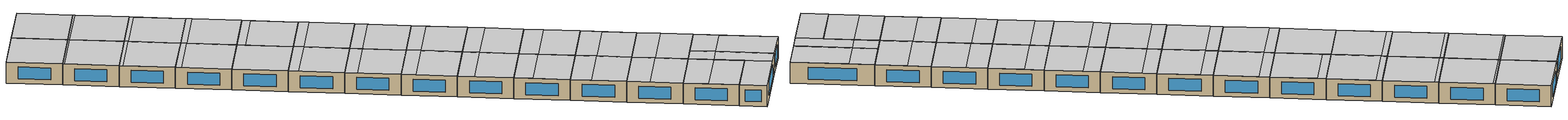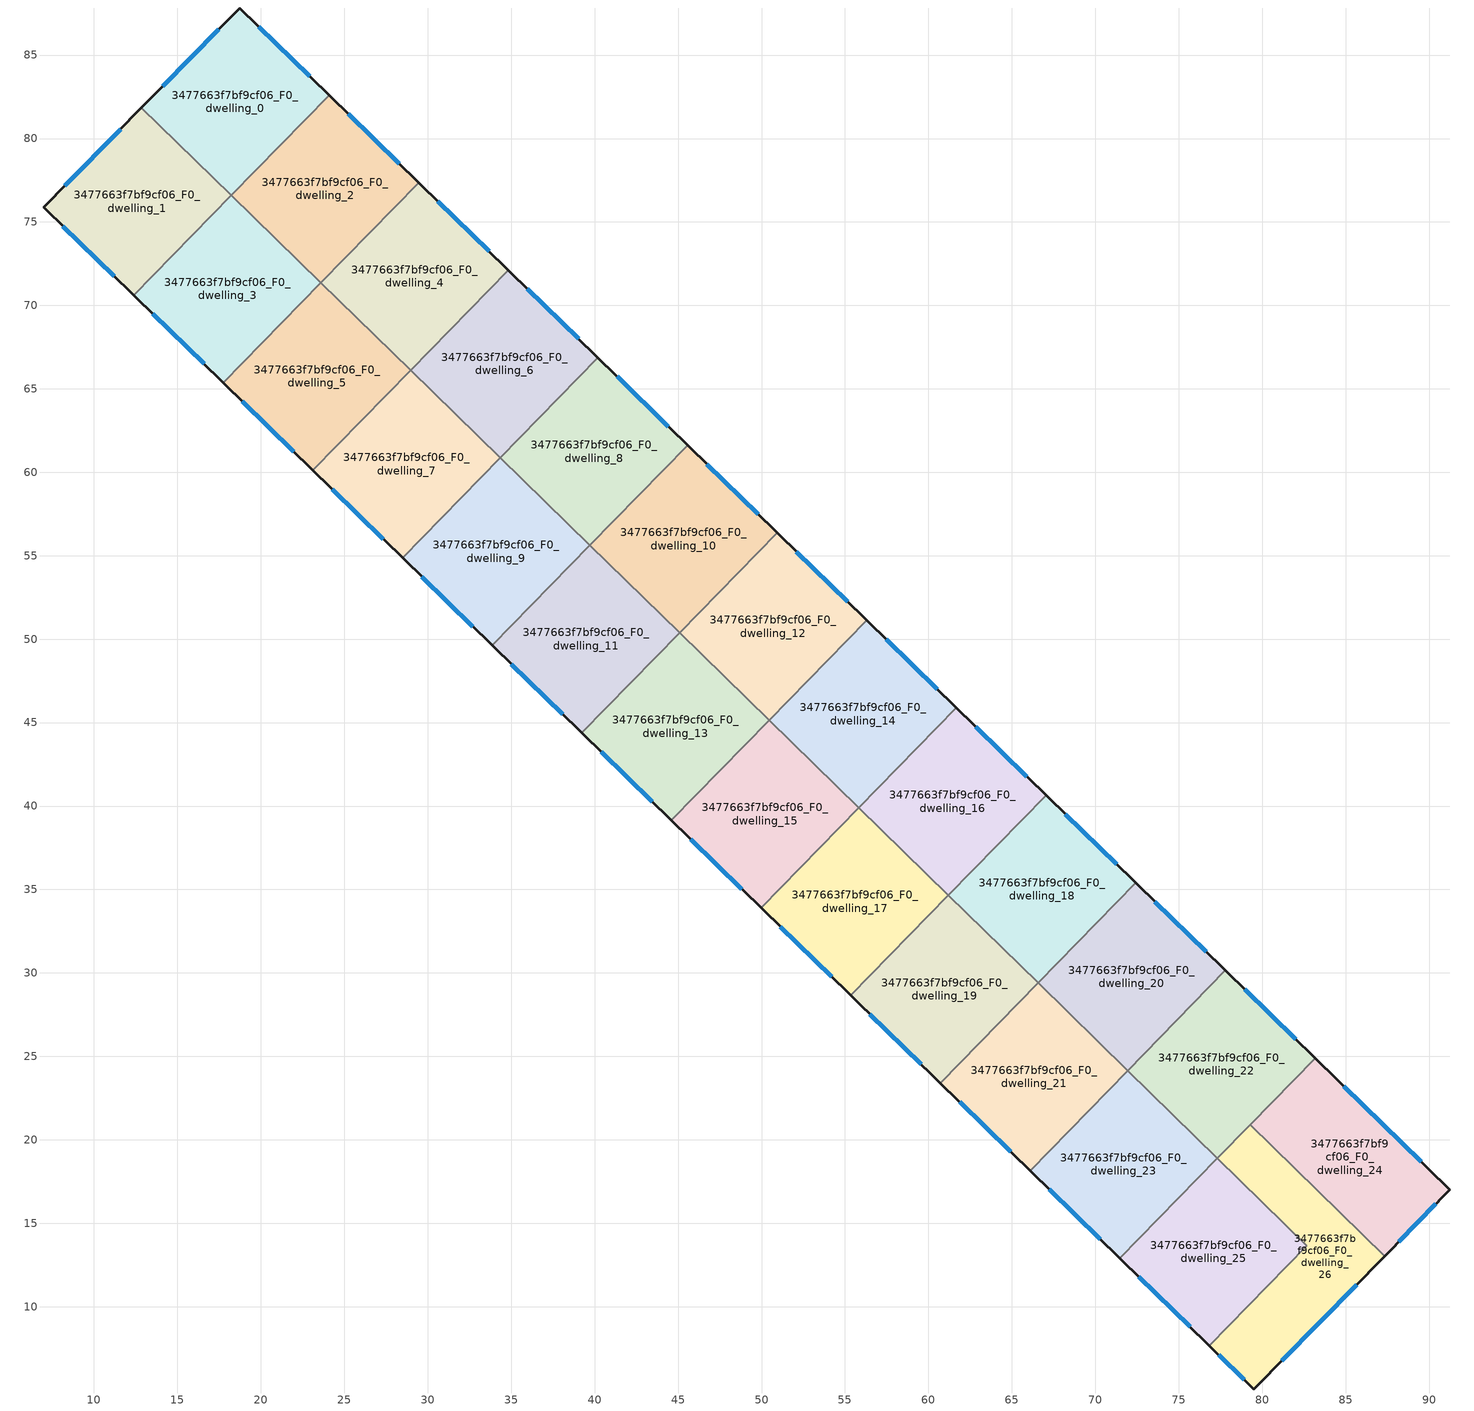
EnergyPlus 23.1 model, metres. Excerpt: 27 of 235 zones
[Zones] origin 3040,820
3477663f7bf9cf06_F0_dwelling_0
 floor ground (EU_floor_Construction): 24.08,82.6 18.22,76.59 12.84,81.84 18.74,87.82 z0
 wall outside (EU_wall_Construction): 24.08,82.6 18.74,87.82 12.84,81.84 z0:3
 wall to 3477663f7bf9cf06_F0_dwelling_1 (EU_wall_Construction): 12.84,81.84 18.22,76.59 z0:3
 wall to 3477663f7bf9cf06_F0_dwelling_2 (EU_wall_Construction): 18.23,76.61 24.08,82.6 z0:3
 wall to 3477663f7bf9cf06_F0_dwelling_3 (EU_wall_Construction): 18.22,76.59 18.23,76.61 z0:3
 window (EU_Window_Construction): 17.47,86.54 14.11,83.12 / 22.94,83.72 19.88,86.7 z0.64:2.36
 ceiling to 3477663f7bf9cf06_F1_dwelling_13 (EU_floor_Construction): 18.23,76.61 24.08,82.6 18.74,87.82 12.86,81.85 z3
 ceiling to 3477663f7bf9cf06_F1_dwelling_0 (EU_floor_Construction): 18.22,76.59 18.23,76.61 12.86,81.85 12.84,81.84 z3
3477663f7bf9cf06_F0_dwelling_1
 floor ground (EU_floor_Construction): 18.22,76.59 12.38,70.61 6.98,75.88 12.84,81.84 z0
 wall outside (EU_wall_Construction): 12.84,81.84 6.98,75.88 12.38,70.61 z0:3
 wall to 3477663f7bf9cf06_F0_dwelling_3 (EU_wall_Construction): 12.38,70.61 18.22,76.59 z0:3
 window (EU_Window_Construction): 11.59,80.56 8.24,77.16 / 8.13,74.75 11.22,71.74 z0.64:2.36
 ceiling adiabatic (EU_roof_Construction): 12.38,70.61 18.22,76.59 12.84,81.84 6.98,75.88 z3
3477663f7bf9cf06_F0_dwelling_10
 floor ground (EU_floor_Construction): 50.94,56.37 45.09,50.38 39.72,55.62 45.57,61.62 z0
 wall outside (EU_wall_Construction): 50.94,56.37 45.57,61.62 z0:3
 wall to 3477663f7bf9cf06_F0_dwelling_8 (EU_wall_Construction): 45.57,61.62 39.72,55.62 z0:3
 wall to 3477663f7bf9cf06_F0_dwelling_12 (EU_wall_Construction): 45.09,50.38 50.94,56.37 z0:3
 wall to 3477663f7bf9cf06_F0_dwelling_11 (EU_wall_Construction): 39.72,55.62 45.09,50.38 z0:3
 window (EU_Window_Construction): 49.79,57.5 46.72,60.5 z0.64:2.36
 ceiling to 3477663f7bf9cf06_F1_dwelling_18 (EU_floor_Construction): 45.09,50.38 50.94,56.37 46.61,60.6 40.76,54.6 z3
 ceiling to 3477663f7bf9cf06_F1_dwelling_17 (EU_floor_Construction): 40.76,54.6 46.61,60.6 45.57,61.62 39.72,55.62 z3
3477663f7bf9cf06_F0_dwelling_11
 floor ground (EU_floor_Construction): 45.09,50.38 39.23,44.38 33.86,49.63 39.72,55.62 z0
 wall outside (EU_wall_Construction): 33.86,49.63 39.23,44.38 z0:3
 wall to 3477663f7bf9cf06_F0_dwelling_9 (EU_wall_Construction): 39.72,55.62 33.86,49.63 z0:3
 wall to 3477663f7bf9cf06_F0_dwelling_13 (EU_wall_Construction): 39.23,44.38 45.09,50.38 z0:3
 window (EU_Window_Construction): 35.01,48.51 38.08,45.51 z0.64:2.36
 ceiling to 3477663f7bf9cf06_F1_dwelling_5 (EU_floor_Construction): 39.23,44.38 45.09,50.38 40.74,54.63 34.88,48.63 z3
 ceiling to 3477663f7bf9cf06_F1_dwelling_4 (EU_floor_Construction): 34.88,48.63 40.74,54.63 39.72,55.62 33.86,49.63 z3
3477663f7bf9cf06_F0_dwelling_12
 floor ground (EU_floor_Construction): 56.31,51.13 50.46,45.13 45.09,50.38 50.94,56.37 z0
 wall outside (EU_wall_Construction): 56.31,51.13 50.94,56.37 z0:3
 wall to 3477663f7bf9cf06_F0_dwelling_14 (EU_wall_Construction): 50.46,45.13 56.31,51.13 z0:3
 wall to 3477663f7bf9cf06_F0_dwelling_13 (EU_wall_Construction): 45.09,50.38 50.46,45.13 z0:3
 window (EU_Window_Construction): 55.16,52.25 52.09,55.25 z0.64:2.36
 ceiling to 3477663f7bf9cf06_F1_dwelling_19 (EU_floor_Construction): 50.46,45.13 56.31,51.13 52.19,55.15 46.34,49.16 z3
 ceiling to 3477663f7bf9cf06_F1_dwelling_18 (EU_floor_Construction): 46.34,49.16 52.19,55.15 50.94,56.37 45.09,50.38 z3
3477663f7bf9cf06_F0_dwelling_13
 floor ground (EU_floor_Construction): 50.46,45.13 44.6,39.14 39.23,44.38 45.09,50.38 z0
 wall outside (EU_wall_Construction): 39.23,44.38 44.6,39.14 z0:3
 wall to 3477663f7bf9cf06_F0_dwelling_15 (EU_wall_Construction): 44.6,39.14 50.46,45.13 z0:3
 window (EU_Window_Construction): 40.38,43.26 43.45,40.26 z0.64:2.36
 ceiling to 3477663f7bf9cf06_F1_dwelling_6 (EU_floor_Construction): 44.61,39.14 50.46,45.13 46.31,49.18 40.46,43.19 z3
 ceiling to 3477663f7bf9cf06_F1_dwelling_5 (EU_floor_Construction): 40.46,43.19 46.31,49.18 45.09,50.38 39.23,44.38 z3
3477663f7bf9cf06_F0_dwelling_14
 floor ground (EU_floor_Construction): 61.68,45.88 55.83,39.89 50.46,45.13 56.31,51.13 z0
 wall outside (EU_wall_Construction): 61.68,45.88 56.31,51.13 z0:3
 wall to 3477663f7bf9cf06_F0_dwelling_15 (EU_wall_Construction): 50.46,45.13 55.83,39.89 z0:3
 wall to 3477663f7bf9cf06_F0_dwelling_16 (EU_wall_Construction): 55.83,39.89 61.68,45.88 z0:3
 window (EU_Window_Construction): 60.53,47.01 57.46,50 z0.64:2.36
 ceiling to 3477663f7bf9cf06_F1_dwelling_20 (EU_floor_Construction): 55.83,39.89 61.68,45.88 57.77,49.7 51.92,43.71 z3
 ceiling to 3477663f7bf9cf06_F1_dwelling_19 (EU_floor_Construction): 51.92,43.71 57.77,49.7 56.31,51.13 50.46,45.13 z3
3477663f7bf9cf06_F0_dwelling_15
 floor ground (EU_floor_Construction): 55.83,39.89 49.98,33.89 44.6,39.14 50.46,45.13 z0
 wall outside (EU_wall_Construction): 44.6,39.14 49.98,33.89 z0:3
 wall to 3477663f7bf9cf06_F0_dwelling_17 (EU_wall_Construction): 49.98,33.89 55.83,39.89 z0:3
 window (EU_Window_Construction): 45.76,38.01 48.83,35.02 z0.64:2.36
 ceiling to 3477663f7bf9cf06_F1_dwelling_7 (EU_floor_Construction): 49.98,33.89 55.83,39.89 51.89,43.73 46.04,37.74 z3
 ceiling to 3477663f7bf9cf06_F1_dwelling_6 (EU_floor_Construction): 46.04,37.74 51.89,43.73 50.46,45.13 44.61,39.14 z3
3477663f7bf9cf06_F0_dwelling_16
 floor ground (EU_floor_Construction): 67.06,40.64 61.2,34.64 55.83,39.89 61.68,45.88 z0
 wall outside (EU_wall_Construction): 67.06,40.64 61.68,45.88 z0:3
 wall to 3477663f7bf9cf06_F0_dwelling_18 (EU_wall_Construction): 61.2,34.64 67.06,40.64 z0:3
 wall to 3477663f7bf9cf06_F0_dwelling_17 (EU_wall_Construction): 55.83,39.89 61.2,34.64 z0:3
 window (EU_Window_Construction): 65.91,41.76 62.83,44.76 z0.64:2.36
 ceiling adiabatic (EU_roof_Construction): 61.2,34.64 67.06,40.64 63.35,44.26 57.5,38.26 z3
 ceiling to 3477663f7bf9cf06_F1_dwelling_20 (EU_floor_Construction): 57.5,38.26 63.35,44.26 61.68,45.88 55.83,39.89 z3
3477663f7bf9cf06_F0_dwelling_17
 floor ground (EU_floor_Construction): 61.2,34.64 55.35,28.65 49.98,33.89 55.83,39.89 z0
 wall outside (EU_wall_Construction): 49.98,33.89 55.35,28.65 z0:3
 wall to 3477663f7bf9cf06_F0_dwelling_19 (EU_wall_Construction): 55.35,28.65 61.2,34.64 z0:3
 window (EU_Window_Construction): 51.13,32.77 54.2,29.77 z0.64:2.36
 ceiling to 3477663f7bf9cf06_F1_dwelling_8 (EU_floor_Construction): 55.35,28.65 61.2,34.64 57.47,38.29 51.62,32.29 z3
 ceiling to 3477663f7bf9cf06_F1_dwelling_7 (EU_floor_Construction): 51.62,32.29 57.47,38.29 55.83,39.89 49.98,33.89 z3
3477663f7bf9cf06_F0_dwelling_18
 floor ground (EU_floor_Construction): 72.43,35.39 66.57,29.4 61.2,34.64 67.06,40.64 z0
 wall outside (EU_wall_Construction): 72.43,35.39 67.06,40.64 z0:3
 wall to 3477663f7bf9cf06_F0_dwelling_19 (EU_wall_Construction): 61.2,34.64 66.57,29.4 z0:3
 wall to 3477663f7bf9cf06_F0_dwelling_20 (EU_wall_Construction): 66.57,29.4 72.43,35.39 z0:3
 window (EU_Window_Construction): 71.28,36.51 68.21,39.51 z0.64:2.36
 ceiling to 3477663f7bf9cf06_F1_dwelling_22 (EU_floor_Construction): 66.57,29.4 72.43,35.39 68.93,38.81 63.07,32.81 z3
 ceiling to 3477663f7bf9cf06_F1_dwelling_21 (EU_floor_Construction): 63.07,32.81 68.93,38.81 67.06,40.64 61.2,34.64 z3
3477663f7bf9cf06_F0_dwelling_19
 floor ground (EU_floor_Construction): 66.57,29.4 60.72,23.4 55.35,28.65 61.2,34.64 z0
 wall outside (EU_wall_Construction): 55.35,28.65 60.72,23.4 z0:3
 wall to 3477663f7bf9cf06_F0_dwelling_21 (EU_wall_Construction): 60.72,23.4 66.57,29.4 z0:3
 window (EU_Window_Construction): 56.5,27.52 59.57,24.52 z0.64:2.36
 ceiling to 3477663f7bf9cf06_F1_dwelling_9 (EU_floor_Construction): 60.72,23.4 66.57,29.4 63.05,32.84 57.2,26.84 z3
 ceiling to 3477663f7bf9cf06_F1_dwelling_8 (EU_floor_Construction): 57.2,26.84 63.05,32.84 61.2,34.64 55.35,28.65 z3
3477663f7bf9cf06_F0_dwelling_2
 floor ground (EU_floor_Construction): 29.46,77.36 23.6,71.36 18.23,76.61 24.08,82.6 z0
 wall outside (EU_wall_Construction): 29.46,77.36 24.08,82.6 z0:3
 wall to 3477663f7bf9cf06_F0_dwelling_4 (EU_wall_Construction): 23.6,71.36 29.46,77.36 z0:3
 wall to 3477663f7bf9cf06_F0_dwelling_3 (EU_wall_Construction): 18.23,76.61 23.6,71.36 z0:3
 window (EU_Window_Construction): 28.3,78.48 25.23,81.48 z0.64:2.36
 ceiling to 3477663f7bf9cf06_F1_dwelling_14 (EU_floor_Construction): 23.6,71.36 29.46,77.36 24.3,82.39 18.45,76.39 z3
 ceiling to 3477663f7bf9cf06_F1_dwelling_13 (EU_floor_Construction): 18.45,76.39 24.3,82.39 24.08,82.6 18.23,76.61 z3
3477663f7bf9cf06_F0_dwelling_20
 floor ground (EU_floor_Construction): 77.8,30.14 71.95,24.15 66.57,29.4 72.43,35.39 z0
 wall outside (EU_wall_Construction): 77.8,30.14 72.43,35.39 z0:3
 wall to 3477663f7bf9cf06_F0_dwelling_22 (EU_wall_Construction): 71.95,24.15 77.8,30.14 z0:3
 wall to 3477663f7bf9cf06_F0_dwelling_21 (EU_wall_Construction): 66.57,29.4 71.95,24.15 z0:3
 window (EU_Window_Construction): 76.65,31.27 73.58,34.27 z0.64:2.36
 ceiling to 3477663f7bf9cf06_F1_dwelling_23 (EU_floor_Construction): 71.95,24.15 77.8,30.14 74.51,33.36 68.65,27.37 z3
 ceiling to 3477663f7bf9cf06_F1_dwelling_22 (EU_floor_Construction): 68.65,27.37 74.51,33.36 72.43,35.39 66.57,29.4 z3
3477663f7bf9cf06_F0_dwelling_21
 floor ground (EU_floor_Construction): 71.95,24.15 66.09,18.16 60.72,23.4 66.57,29.4 z0
 wall outside (EU_wall_Construction): 60.72,23.4 66.09,18.16 z0:3
 wall to 3477663f7bf9cf06_F0_dwelling_23 (EU_wall_Construction): 66.09,18.16 71.95,24.15 z0:3
 window (EU_Window_Construction): 61.87,22.28 64.94,19.28 z0.64:2.36
 ceiling to 3477663f7bf9cf06_F1_dwelling_10 (EU_floor_Construction): 66.09,18.16 71.95,24.15 68.63,27.39 62.77,21.4 z3
 ceiling to 3477663f7bf9cf06_F1_dwelling_9 (EU_floor_Construction): 62.77,21.4 68.63,27.39 66.57,29.4 60.72,23.4 z3
3477663f7bf9cf06_F0_dwelling_22
 floor ground (EU_floor_Construction): 83.17,24.9 77.32,18.91 71.95,24.15 77.8,30.14 z0
 wall outside (EU_wall_Construction): 83.17,24.9 77.8,30.14 z0:3
 wall to 3477663f7bf9cf06_F0_dwelling_23 (EU_wall_Construction): 71.95,24.15 77.32,18.91 z0:3
 wall to 3477663f7bf9cf06_F0_dwelling_24 (EU_wall_Construction): 79.28,20.91 83.17,24.9 z0:3
 wall to 3477663f7bf9cf06_F0_dwelling_26 (EU_wall_Construction): 77.32,18.91 79.28,20.91 z0:3
 window (EU_Window_Construction): 82.02,26.02 78.95,29.02 z0.64:2.36
 ceiling to 3477663f7bf9cf06_F1_dwelling_24 (EU_floor_Construction): 77.32,18.91 83.17,24.9 80.08,27.91 74.23,21.92 z3
 ceiling to 3477663f7bf9cf06_F1_dwelling_23 (EU_floor_Construction): 74.23,21.92 80.08,27.91 77.8,30.14 71.95,24.15 z3
3477663f7bf9cf06_F0_dwelling_23
 floor ground (EU_floor_Construction): 77.32,18.91 71.46,12.91 66.09,18.16 71.95,24.15 z0
 wall outside (EU_wall_Construction): 66.09,18.16 71.46,12.91 z0:3
 wall to 3477663f7bf9cf06_F0_dwelling_25 (EU_wall_Construction): 71.46,12.91 77.32,18.91 z0:3
 window (EU_Window_Construction): 67.24,17.03 70.31,14.03 z0.64:2.36
 ceiling to 3477663f7bf9cf06_F1_dwelling_11 (EU_floor_Construction): 71.46,12.91 77.32,18.9 74.21,21.94 68.35,15.95 z3
 ceiling to 3477663f7bf9cf06_F1_dwelling_10 (EU_floor_Construction): 68.35,15.95 74.21,21.94 71.95,24.15 66.09,18.16 z3
3477663f7bf9cf06_F0_dwelling_24
 floor ground (EU_floor_Construction): 91.25,17.01 87.34,13.04 79.28,20.91 83.17,24.9 z0
 wall outside (EU_wall_Construction): 87.34,13.04 91.25,17.01 83.17,24.9 z0:3
 wall to 3477663f7bf9cf06_F0_dwelling_26 (EU_wall_Construction): 79.28,20.91 87.34,13.04 z0:3
 window (EU_Window_Construction): 88.18,13.89 90.42,16.16 / 89.52,18.7 84.9,23.21 z0.64:2.36
 ceiling to 3477663f7bf9cf06_F1_dwelling_25 (EU_floor_Construction): 87.34,13.04 91.25,17.01 85.66,22.47 81.77,18.48 z3
 ceiling to 3477663f7bf9cf06_F1_dwelling_24 (EU_floor_Construction): 81.77,18.48 85.66,22.47 83.17,24.9 79.28,20.91 z3
3477663f7bf9cf06_F0_dwelling_25
 floor ground (EU_floor_Construction): 82.69,13.66 76.83,7.67 71.46,12.91 77.32,18.91 z0
 wall outside (EU_wall_Construction): 71.46,12.91 76.83,7.67 z0:3
 wall to 3477663f7bf9cf06_F0_dwelling_26 (EU_wall_Construction): 76.83,7.67 82.69,13.66 77.32,18.91 z0:3
 window (EU_Window_Construction): 72.61,11.79 75.68,8.79 z0.64:2.36
 ceiling to 3477663f7bf9cf06_F1_dwelling_12 (EU_floor_Construction): 76.83,7.67 82.69,13.66 79.78,16.5 73.93,10.5 z3
 ceiling to 3477663f7bf9cf06_F1_dwelling_11 (EU_floor_Construction): 73.93,10.5 79.78,16.5 77.32,18.9 71.46,12.91 z3
3477663f7bf9cf06_F0_dwelling_26
 floor ground (EU_floor_Construction): 87.34,13.04 79.49,5.07 76.83,7.67 82.69,13.66 77.32,18.91 79.28,20.91 z0
 wall outside (EU_wall_Construction): 76.83,7.67 79.49,5.07 87.34,13.04 z0:3
 window (EU_Window_Construction): 81.18,6.77 85.66,11.33 / 77.4,7.11 78.93,5.62 z0.64:2.36
 ceiling to 3477663f7bf9cf06_F1_dwelling_12 (EU_floor_Construction): 79.49,5.07 85.37,11.04 79.78,16.5 82.69,13.66 76.83,7.67 z3
 ceiling to 3477663f7bf9cf06_F1_dwelling_25 (EU_floor_Construction): 85.37,11.04 87.34,13.04 81.77,18.48 79.81,16.47 z3
 ceiling to 3477663f7bf9cf06_F1_dwelling_24 (EU_floor_Construction): 79.81,16.47 81.77,18.48 79.28,20.91 77.32,18.91 z3
3477663f7bf9cf06_F0_dwelling_3
 floor ground (EU_floor_Construction): 23.6,71.36 17.75,65.37 12.38,70.61 18.23,76.61 z0
 wall outside (EU_wall_Construction): 12.38,70.61 17.75,65.37 z0:3
 wall to 3477663f7bf9cf06_F0_dwelling_5 (EU_wall_Construction): 17.75,65.37 23.6,71.36 z0:3
 window (EU_Window_Construction): 13.53,69.49 16.6,66.49 z0.64:2.36
 ceiling to 3477663f7bf9cf06_F1_dwelling_1 (EU_floor_Construction): 17.75,65.37 23.6,71.36 18.42,76.42 12.57,70.42 z3
 ceiling to 3477663f7bf9cf06_F1_dwelling_0 (EU_floor_Construction): 12.57,70.42 18.42,76.42 18.23,76.61 12.38,70.61 z3
3477663f7bf9cf06_F0_dwelling_4
 floor ground (EU_floor_Construction): 34.83,72.11 28.97,66.11 23.6,71.36 29.46,77.36 z0
 wall outside (EU_wall_Construction): 34.83,72.11 29.46,77.36 z0:3
 wall to 3477663f7bf9cf06_F0_dwelling_5 (EU_wall_Construction): 23.6,71.36 28.97,66.11 z0:3
 wall to 3477663f7bf9cf06_F0_dwelling_6 (EU_wall_Construction): 28.97,66.11 34.83,72.11 z0:3
 window (EU_Window_Construction): 33.68,73.23 30.61,76.23 z0.64:2.36
 ceiling to 3477663f7bf9cf06_F1_dwelling_15 (EU_floor_Construction): 28.97,66.11 34.83,72.11 29.88,76.94 24.03,70.95 z3
 ceiling to 3477663f7bf9cf06_F1_dwelling_14 (EU_floor_Construction): 24.03,70.95 29.88,76.94 29.46,77.36 23.6,71.36 z3
3477663f7bf9cf06_F0_dwelling_5
 floor ground (EU_floor_Construction): 28.97,66.11 23.12,60.12 17.75,65.37 23.6,71.36 z0
 wall outside (EU_wall_Construction): 17.75,65.37 23.12,60.12 z0:3
 wall to 3477663f7bf9cf06_F0_dwelling_7 (EU_wall_Construction): 23.12,60.12 28.97,66.11 z0:3
 window (EU_Window_Construction): 18.9,64.24 21.97,61.24 z0.64:2.36
 ceiling to 3477663f7bf9cf06_F1_dwelling_2 (EU_floor_Construction): 23.12,60.12 28.97,66.11 24,70.97 18.15,64.97 z3
 ceiling to 3477663f7bf9cf06_F1_dwelling_1 (EU_floor_Construction): 18.15,64.97 24,70.97 23.6,71.36 17.75,65.37 z3
3477663f7bf9cf06_F0_dwelling_6
 floor ground (EU_floor_Construction): 40.2,66.86 34.34,60.87 28.97,66.12 34.83,72.11 z0
 wall outside (EU_wall_Construction): 40.2,66.86 34.83,72.11 z0:3
 wall to 3477663f7bf9cf06_F0_dwelling_8 (EU_wall_Construction): 34.34,60.87 40.2,66.86 z0:3
 wall to 3477663f7bf9cf06_F0_dwelling_7 (EU_wall_Construction): 28.97,66.12 34.34,60.87 z0:3
 window (EU_Window_Construction): 39.05,67.99 35.98,70.99 z0.64:2.36
 ceiling to 3477663f7bf9cf06_F1_dwelling_16 (EU_floor_Construction): 34.34,60.87 40.2,66.86 35.46,71.49 29.6,65.5 z3
 ceiling to 3477663f7bf9cf06_F1_dwelling_15 (EU_floor_Construction): 29.6,65.5 35.46,71.49 34.83,72.11 28.97,66.11 z3
3477663f7bf9cf06_F0_dwelling_7
 floor ground (EU_floor_Construction): 34.34,60.87 28.49,54.87 23.12,60.12 28.97,66.12 z0
 wall outside (EU_wall_Construction): 23.12,60.12 28.49,54.87 z0:3
 wall to 3477663f7bf9cf06_F0_dwelling_9 (EU_wall_Construction): 28.49,54.87 34.34,60.87 z0:3
 window (EU_Window_Construction): 24.27,59 27.34,56 z0.64:2.36
 ceiling to 3477663f7bf9cf06_F1_dwelling_3 (EU_floor_Construction): 28.49,54.87 34.34,60.87 29.58,65.52 23.73,59.53 z3
 ceiling to 3477663f7bf9cf06_F1_dwelling_2 (EU_floor_Construction): 23.73,59.53 29.58,65.52 28.97,66.11 23.12,60.12 z3
3477663f7bf9cf06_F0_dwelling_8
 floor ground (EU_floor_Construction): 45.57,61.62 39.72,55.62 34.34,60.87 40.2,66.86 z0
 wall outside (EU_wall_Construction): 45.57,61.62 40.2,66.86 z0:3
 wall to 3477663f7bf9cf06_F0_dwelling_9 (EU_wall_Construction): 34.34,60.87 39.72,55.62 z0:3
 window (EU_Window_Construction): 44.42,62.74 41.35,65.74 z0.64:2.36
 ceiling to 3477663f7bf9cf06_F1_dwelling_17 (EU_floor_Construction): 39.72,55.62 45.57,61.62 41.04,66.04 35.18,60.05 z3
 ceiling to 3477663f7bf9cf06_F1_dwelling_16 (EU_floor_Construction): 35.18,60.05 41.04,66.04 40.2,66.86 34.34,60.87 z3
3477663f7bf9cf06_F0_dwelling_9
 floor ground (EU_floor_Construction): 39.72,55.62 33.86,49.63 28.49,54.87 34.34,60.87 z0
 wall outside (EU_wall_Construction): 28.49,54.87 33.86,49.63 z0:3
 window (EU_Window_Construction): 29.64,53.75 32.71,50.75 z0.64:2.36
 ceiling adiabatic (EU_roof_Construction): 33.86,49.63 39.72,55.62 34.34,60.87 28.49,54.87 z3
[Building]
EU S2 Campaign: North Axis=0; Terrain=City; Solar Distribution=FullExterior
[Site:Location]
Yerevan-Zvartnots.Intl.AP: Latitude=40.15; Longitude=44.383; Time Zone=4; Elevation=854
[SizingPeriod:WeatherFileDays]
AnnualSizingPeriod: Begin Month=1; Begin Day of Month=1; End Month=12; End Day of Month=31; Day of Week for Start Day=Monday; Use Weather File Daylight Saving Period=No; Use Weather File Rain and Snow Indicators=No
[MATERIAL]
EU_InternalMass_Material: Roughness=MediumRough; Thickness=0.1; Conductivity=1; Density=1800; Specific Heat=900; Thermal Absorptance=0.9; Solar Absorptance=0.7; Visible Absorptance=0.7
[MATERIAL:NOMASS] Roughness=MediumRough; Thermal Absorptance=0.9; Solar Absorptance=0.7; Visible Absorptance=0.7
Name | Thermal Resistance
EU_wall_NoMass | 1.05043
EU_roof_NoMass | 1.45357
EU_floor_NoMass | 0.478065
[WINDOWMATERIAL:SIMPLEGLAZINGSYSTEM]
EU_Window_SimpleGlazing: UFactor=2.5566; Solar Heat Gain Coefficient=0.75; Visible Transmittance=0.75
[CONSTRUCTION]
EU_wall_Construction: EU_wall_NoMass
EU_roof_Construction: EU_roof_NoMass
EU_floor_Construction: EU_floor_NoMass
EU_Window_Construction: EU_Window_SimpleGlazing
EU_InternalMass_Construction: EU_InternalMass_Material
[ZONE] Type=1; Multiplier=1; Ceiling Height=autocalculate; Floor Area=autocalculate; Part of Total Floor Area=Yes
Name | Volume
3477663f7bf9cf06_F0_dwelling_0 | 188.725
3477663f7bf9cf06_F0_dwelling_1 | 188.736
3477663f7bf9cf06_F0_dwelling_10; 3477663f7bf9cf06_F0_dwelling_17; 3477663f7bf9cf06_F0_dwelling_4 | 188.746
3477663f7bf9cf06_F0_dwelling_11 | 188.761
3477663f7bf9cf06_F0_dwelling_12; 3477663f7bf9cf06_F0_dwelling_13; 3477663f7bf9cf06_F0_dwelling_20; 3477663f7bf9cf06_F0_dwelling_22; 3477663f7bf9cf06_F0_dwelling_23; 3477663f7bf9cf06_F0_dwelling_25; 3477663f7bf9cf06_F0_dwelling_7; 3477663f7bf9cf06_F0_dwelling_8 | 188.728
3477663f7bf9cf06_F0_dwelling_14; 3477663f7bf9cf06_F0_dwelling_3 | 188.71
3477663f7bf9cf06_F0_dwelling_15 | 188.694
3477663f7bf9cf06_F0_dwelling_16 | 188.73
3477663f7bf9cf06_F0_dwelling_18 | 188.729
3477663f7bf9cf06_F0_dwelling_19 | 188.745
3477663f7bf9cf06_F0_dwelling_2; 3477663f7bf9cf06_F0_dwelling_6 | 188.711
3477663f7bf9cf06_F0_dwelling_21 | 188.744
3477663f7bf9cf06_F0_dwelling_24 | 188.735
3477663f7bf9cf06_F0_dwelling_26 | 188.733
3477663f7bf9cf06_F0_dwelling_5 | 188.747
3477663f7bf9cf06_F0_dwelling_9 | 188.727
[INTERNALMASS] Construction=EU_InternalMass_Construction
Name | Zone or ZoneList | Surface Area
3477663f7bf9cf06_F0_dwelling_0_EU_InternalMass | 3477663f7bf9cf06_F0_dwelling_0 | 62.9063
3477663f7bf9cf06_F0_dwelling_1_EU_InternalMass | 3477663f7bf9cf06_F0_dwelling_1 | 62.9116
3477663f7bf9cf06_F0_dwelling_2_EU_InternalMass | 3477663f7bf9cf06_F0_dwelling_2 | 62.9049
3477663f7bf9cf06_F0_dwelling_3_EU_InternalMass | 3477663f7bf9cf06_F0_dwelling_3 | 62.906
3477663f7bf9cf06_F0_dwelling_4_EU_InternalMass | 3477663f7bf9cf06_F0_dwelling_4 | 62.9179
3477663f7bf9cf06_F0_dwelling_5_EU_InternalMass | 3477663f7bf9cf06_F0_dwelling_5 | 62.9099
3477663f7bf9cf06_F0_dwelling_6_EU_InternalMass | 3477663f7bf9cf06_F0_dwelling_6 | 62.9063
3477663f7bf9cf06_F0_dwelling_7_EU_InternalMass | 3477663f7bf9cf06_F0_dwelling_7 | 62.9105
3477663f7bf9cf06_F0_dwelling_8_EU_InternalMass | 3477663f7bf9cf06_F0_dwelling_8 | 62.908
3477663f7bf9cf06_F0_dwelling_9_EU_InternalMass | 3477663f7bf9cf06_F0_dwelling_9 | 62.9063
3477663f7bf9cf06_F0_dwelling_10_EU_InternalMass | 3477663f7bf9cf06_F0_dwelling_10 | 62.9125
3477663f7bf9cf06_F0_dwelling_11_EU_InternalMass | 3477663f7bf9cf06_F0_dwelling_11 | 62.9178
3477663f7bf9cf06_F0_dwelling_12_EU_InternalMass | 3477663f7bf9cf06_F0_dwelling_12 | 62.9135
3477663f7bf9cf06_F0_dwelling_13_EU_InternalMass | 3477663f7bf9cf06_F0_dwelling_13 | 62.9083
3477663f7bf9cf06_F0_dwelling_14_EU_InternalMass | 3477663f7bf9cf06_F0_dwelling_14 | 62.906
3477663f7bf9cf06_F0_dwelling_15_EU_InternalMass | 3477663f7bf9cf06_F0_dwelling_15 | 62.9007
3477663f7bf9cf06_F0_dwelling_16_EU_InternalMass | 3477663f7bf9cf06_F0_dwelling_16 | 62.9125
3477663f7bf9cf06_F0_dwelling_17_EU_InternalMass | 3477663f7bf9cf06_F0_dwelling_17 | 62.9179
3477663f7bf9cf06_F0_dwelling_18_EU_InternalMass | 3477663f7bf9cf06_F0_dwelling_18 | 62.911
3477663f7bf9cf06_F0_dwelling_19_EU_InternalMass | 3477663f7bf9cf06_F0_dwelling_19 | 62.9135
3477663f7bf9cf06_F0_dwelling_20_EU_InternalMass | 3477663f7bf9cf06_F0_dwelling_20 | 62.9079
3477663f7bf9cf06_F0_dwelling_21_EU_InternalMass | 3477663f7bf9cf06_F0_dwelling_21 | 62.9122
3477663f7bf9cf06_F0_dwelling_22_EU_InternalMass | 3477663f7bf9cf06_F0_dwelling_22 | 62.908
3477663f7bf9cf06_F0_dwelling_23_EU_InternalMass | 3477663f7bf9cf06_F0_dwelling_23 | 62.9063
3477663f7bf9cf06_F0_dwelling_24_EU_InternalMass | 3477663f7bf9cf06_F0_dwelling_24 | 62.908
3477663f7bf9cf06_F0_dwelling_25_EU_InternalMass | 3477663f7bf9cf06_F0_dwelling_25 | 62.911
3477663f7bf9cf06_F0_dwelling_26_EU_InternalMass | 3477663f7bf9cf06_F0_dwelling_26 | 62.9145
[OTHEREQUIPMENT] Fuel Type=Electricity; Design Level Calculation Method=Watts/Area; Power per Zone Floor Area=1; Fraction Latent=0; Fraction Radiant=0; Fraction Lost=0; Carbon Dioxide Generation Rate=0; EndUse Subcategory=EU_Step8_InternalGains
Name | Zone or ZoneList or Space or SpaceList | Schedule
EU_Step8_InternalGain_3477663f7bf9cf06_F0_dwelling_0_f000 | 3477663f7bf9cf06_F0_dwelling_0 | EU_Step8_GainSchedule_3477663f7bf9cf06_F0_dwelling_0_f000
EU_Step8_InternalGain_3477663f7bf9cf06_F0_dwelling_1_f000 | 3477663f7bf9cf06_F0_dwelling_1 | EU_Step8_GainSchedule_3477663f7bf9cf06_F0_dwelling_1_f000
EU_Step8_InternalGain_3477663f7bf9cf06_F0_dwelling_2_f000 | 3477663f7bf9cf06_F0_dwelling_2 | EU_Step8_GainSchedule_3477663f7bf9cf06_F0_dwelling_2_f000
EU_Step8_InternalGain_3477663f7bf9cf06_F0_dwelling_3_f000 | 3477663f7bf9cf06_F0_dwelling_3 | EU_Step8_GainSchedule_3477663f7bf9cf06_F0_dwelling_3_f000
EU_Step8_InternalGain_3477663f7bf9cf06_F0_dwelling_4_f000 | 3477663f7bf9cf06_F0_dwelling_4 | EU_Step8_GainSchedule_3477663f7bf9cf06_F0_dwelling_4_f000
EU_Step8_InternalGain_3477663f7bf9cf06_F0_dwelling_5_f000 | 3477663f7bf9cf06_F0_dwelling_5 | EU_Step8_GainSchedule_3477663f7bf9cf06_F0_dwelling_5_f000
EU_Step8_InternalGain_3477663f7bf9cf06_F0_dwelling_6_f000 | 3477663f7bf9cf06_F0_dwelling_6 | EU_Step8_GainSchedule_3477663f7bf9cf06_F0_dwelling_6_f000
EU_Step8_InternalGain_3477663f7bf9cf06_F0_dwelling_7_f000 | 3477663f7bf9cf06_F0_dwelling_7 | EU_Step8_GainSchedule_3477663f7bf9cf06_F0_dwelling_7_f000
EU_Step8_InternalGain_3477663f7bf9cf06_F0_dwelling_8_f000 | 3477663f7bf9cf06_F0_dwelling_8 | EU_Step8_GainSchedule_3477663f7bf9cf06_F0_dwelling_8_f000
EU_Step8_InternalGain_3477663f7bf9cf06_F0_dwelling_9_f000 | 3477663f7bf9cf06_F0_dwelling_9 | EU_Step8_GainSchedule_3477663f7bf9cf06_F0_dwelling_9_f000
EU_Step8_InternalGain_3477663f7bf9cf06_F0_dwelling_10_f000 | 3477663f7bf9cf06_F0_dwelling_10 | EU_Step8_GainSchedule_3477663f7bf9cf06_F0_dwelling_10_f000
EU_Step8_InternalGain_3477663f7bf9cf06_F0_dwelling_11_f000 | 3477663f7bf9cf06_F0_dwelling_11 | EU_Step8_GainSchedule_3477663f7bf9cf06_F0_dwelling_11_f000
EU_Step8_InternalGain_3477663f7bf9cf06_F0_dwelling_12_f000 | 3477663f7bf9cf06_F0_dwelling_12 | EU_Step8_GainSchedule_3477663f7bf9cf06_F0_dwelling_12_f000
EU_Step8_InternalGain_3477663f7bf9cf06_F0_dwelling_13_f000 | 3477663f7bf9cf06_F0_dwelling_13 | EU_Step8_GainSchedule_3477663f7bf9cf06_F0_dwelling_13_f000
EU_Step8_InternalGain_3477663f7bf9cf06_F0_dwelling_14_f000 | 3477663f7bf9cf06_F0_dwelling_14 | EU_Step8_GainSchedule_3477663f7bf9cf06_F0_dwelling_14_f000
EU_Step8_InternalGain_3477663f7bf9cf06_F0_dwelling_15_f000 | 3477663f7bf9cf06_F0_dwelling_15 | EU_Step8_GainSchedule_3477663f7bf9cf06_F0_dwelling_15_f000
EU_Step8_InternalGain_3477663f7bf9cf06_F0_dwelling_16_f000 | 3477663f7bf9cf06_F0_dwelling_16 | EU_Step8_GainSchedule_3477663f7bf9cf06_F0_dwelling_16_f000
EU_Step8_InternalGain_3477663f7bf9cf06_F0_dwelling_17_f000 | 3477663f7bf9cf06_F0_dwelling_17 | EU_Step8_GainSchedule_3477663f7bf9cf06_F0_dwelling_17_f000
EU_Step8_InternalGain_3477663f7bf9cf06_F0_dwelling_18_f000 | 3477663f7bf9cf06_F0_dwelling_18 | EU_Step8_GainSchedule_3477663f7bf9cf06_F0_dwelling_18_f000
EU_Step8_InternalGain_3477663f7bf9cf06_F0_dwelling_19_f000 | 3477663f7bf9cf06_F0_dwelling_19 | EU_Step8_GainSchedule_3477663f7bf9cf06_F0_dwelling_19_f000
EU_Step8_InternalGain_3477663f7bf9cf06_F0_dwelling_20_f000 | 3477663f7bf9cf06_F0_dwelling_20 | EU_Step8_GainSchedule_3477663f7bf9cf06_F0_dwelling_20_f000
EU_Step8_InternalGain_3477663f7bf9cf06_F0_dwelling_21_f000 | 3477663f7bf9cf06_F0_dwelling_21 | EU_Step8_GainSchedule_3477663f7bf9cf06_F0_dwelling_21_f000
EU_Step8_InternalGain_3477663f7bf9cf06_F0_dwelling_22_f000 | 3477663f7bf9cf06_F0_dwelling_22 | EU_Step8_GainSchedule_3477663f7bf9cf06_F0_dwelling_22_f000
EU_Step8_InternalGain_3477663f7bf9cf06_F0_dwelling_23_f000 | 3477663f7bf9cf06_F0_dwelling_23 | EU_Step8_GainSchedule_3477663f7bf9cf06_F0_dwelling_23_f000
EU_Step8_InternalGain_3477663f7bf9cf06_F0_dwelling_24_f000 | 3477663f7bf9cf06_F0_dwelling_24 | EU_Step8_GainSchedule_3477663f7bf9cf06_F0_dwelling_24_f000
EU_Step8_InternalGain_3477663f7bf9cf06_F0_dwelling_25_f000 | 3477663f7bf9cf06_F0_dwelling_25 | EU_Step8_GainSchedule_3477663f7bf9cf06_F0_dwelling_25_f000
EU_Step8_InternalGain_3477663f7bf9cf06_F0_dwelling_26_f000 | 3477663f7bf9cf06_F0_dwelling_26 | EU_Step8_GainSchedule_3477663f7bf9cf06_F0_dwelling_26_f000
[ZONEVENTILATION:DESIGNFLOWRATE] Schedule=EU_AlwaysOn; Design Flow Rate Calculation Method=AirChanges/Hour; Air Changes per Hour=0.557805; Ventilation Type=Natural; Fan Pressure Rise=0; Fan Total Efficiency=1; Constant Term Coefficient=1; Temperature Term Coefficient=0; Velocity Term Coefficient=0; Velocity Squared Term Coefficient=0; Minimum Indoor Temperature=-100; Maximum Indoor Temperature=100; Delta Temperature=-100; Minimum Outdoor Temperature=-100; Maximum Outdoor Temperature=100; Maximum Wind Speed=40
Name | Zone or ZoneList or Space or SpaceList
EU_ConstantAir_3477663f7bf9cf06_F0_dwelling_0 | 3477663f7bf9cf06_F0_dwelling_0
EU_ConstantAir_3477663f7bf9cf06_F0_dwelling_1 | 3477663f7bf9cf06_F0_dwelling_1
EU_ConstantAir_3477663f7bf9cf06_F0_dwelling_2 | 3477663f7bf9cf06_F0_dwelling_2
EU_ConstantAir_3477663f7bf9cf06_F0_dwelling_3 | 3477663f7bf9cf06_F0_dwelling_3
EU_ConstantAir_3477663f7bf9cf06_F0_dwelling_4 | 3477663f7bf9cf06_F0_dwelling_4
EU_ConstantAir_3477663f7bf9cf06_F0_dwelling_5 | 3477663f7bf9cf06_F0_dwelling_5
EU_ConstantAir_3477663f7bf9cf06_F0_dwelling_6 | 3477663f7bf9cf06_F0_dwelling_6
EU_ConstantAir_3477663f7bf9cf06_F0_dwelling_7 | 3477663f7bf9cf06_F0_dwelling_7
EU_ConstantAir_3477663f7bf9cf06_F0_dwelling_8 | 3477663f7bf9cf06_F0_dwelling_8
EU_ConstantAir_3477663f7bf9cf06_F0_dwelling_9 | 3477663f7bf9cf06_F0_dwelling_9
EU_ConstantAir_3477663f7bf9cf06_F0_dwelling_10 | 3477663f7bf9cf06_F0_dwelling_10
EU_ConstantAir_3477663f7bf9cf06_F0_dwelling_11 | 3477663f7bf9cf06_F0_dwelling_11
EU_ConstantAir_3477663f7bf9cf06_F0_dwelling_12 | 3477663f7bf9cf06_F0_dwelling_12
EU_ConstantAir_3477663f7bf9cf06_F0_dwelling_13 | 3477663f7bf9cf06_F0_dwelling_13
EU_ConstantAir_3477663f7bf9cf06_F0_dwelling_14 | 3477663f7bf9cf06_F0_dwelling_14
EU_ConstantAir_3477663f7bf9cf06_F0_dwelling_15 | 3477663f7bf9cf06_F0_dwelling_15
EU_ConstantAir_3477663f7bf9cf06_F0_dwelling_16 | 3477663f7bf9cf06_F0_dwelling_16
EU_ConstantAir_3477663f7bf9cf06_F0_dwelling_17 | 3477663f7bf9cf06_F0_dwelling_17
EU_ConstantAir_3477663f7bf9cf06_F0_dwelling_18 | 3477663f7bf9cf06_F0_dwelling_18
EU_ConstantAir_3477663f7bf9cf06_F0_dwelling_19 | 3477663f7bf9cf06_F0_dwelling_19
EU_ConstantAir_3477663f7bf9cf06_F0_dwelling_20 | 3477663f7bf9cf06_F0_dwelling_20
EU_ConstantAir_3477663f7bf9cf06_F0_dwelling_21 | 3477663f7bf9cf06_F0_dwelling_21
EU_ConstantAir_3477663f7bf9cf06_F0_dwelling_22 | 3477663f7bf9cf06_F0_dwelling_22
EU_ConstantAir_3477663f7bf9cf06_F0_dwelling_23 | 3477663f7bf9cf06_F0_dwelling_23
EU_ConstantAir_3477663f7bf9cf06_F0_dwelling_24 | 3477663f7bf9cf06_F0_dwelling_24
EU_ConstantAir_3477663f7bf9cf06_F0_dwelling_25 | 3477663f7bf9cf06_F0_dwelling_25
EU_ConstantAir_3477663f7bf9cf06_F0_dwelling_26 | 3477663f7bf9cf06_F0_dwelling_26
[HVACTEMPLATE:THERMOSTAT] Constant Heating Setpoint=20; Constant Cooling Setpoint=50
EU_HeatOnly_3477663f7bf9cf06_F0_dwelling_0; EU_HeatOnly_3477663f7bf9cf06_F0_dwelling_1; EU_HeatOnly_3477663f7bf9cf06_F0_dwelling_2; EU_HeatOnly_3477663f7bf9cf06_F0_dwelling_3; EU_HeatOnly_3477663f7bf9cf06_F0_dwelling_4; EU_HeatOnly_3477663f7bf9cf06_F0_dwelling_5; EU_HeatOnly_3477663f7bf9cf06_F0_dwelling_6; EU_HeatOnly_3477663f7bf9cf06_F0_dwelling_7; EU_HeatOnly_3477663f7bf9cf06_F0_dwelling_8; EU_HeatOnly_3477663f7bf9cf06_F0_dwelling_9; EU_HeatOnly_3477663f7bf9cf06_F0_dwelling_10; EU_HeatOnly_3477663f7bf9cf06_F0_dwelling_11; EU_HeatOnly_3477663f7bf9cf06_F0_dwelling_12; EU_HeatOnly_3477663f7bf9cf06_F0_dwelling_13; EU_HeatOnly_3477663f7bf9cf06_F0_dwelling_14; EU_HeatOnly_3477663f7bf9cf06_F0_dwelling_15; EU_HeatOnly_3477663f7bf9cf06_F0_dwelling_16; EU_HeatOnly_3477663f7bf9cf06_F0_dwelling_17; EU_HeatOnly_3477663f7bf9cf06_F0_dwelling_18; EU_HeatOnly_3477663f7bf9cf06_F0_dwelling_19; EU_HeatOnly_3477663f7bf9cf06_F0_dwelling_20; EU_HeatOnly_3477663f7bf9cf06_F0_dwelling_21; EU_HeatOnly_3477663f7bf9cf06_F0_dwelling_22; EU_HeatOnly_3477663f7bf9cf06_F0_dwelling_23; EU_HeatOnly_3477663f7bf9cf06_F0_dwelling_24; EU_HeatOnly_3477663f7bf9cf06_F0_dwelling_25; EU_HeatOnly_3477663f7bf9cf06_F0_dwelling_26; EU_HeatOnly_3477663f7bf9cf06_F1_dwelling_0; EU_HeatOnly_3477663f7bf9cf06_F1_dwelling_1; EU_HeatOnly_3477663f7bf9cf06_F1_dwelling_2; EU_HeatOnly_3477663f7bf9cf06_F1_dwelling_3; EU_HeatOnly_3477663f7bf9cf06_F1_dwelling_4; EU_HeatOnly_3477663f7bf9cf06_F1_dwelling_5; EU_HeatOnly_3477663f7bf9cf06_F1_dwelling_6; EU_HeatOnly_3477663f7bf9cf06_F1_dwelling_7; EU_HeatOnly_3477663f7bf9cf06_F1_dwelling_8; EU_HeatOnly_3477663f7bf9cf06_F1_dwelling_9; EU_HeatOnly_3477663f7bf9cf06_F1_dwelling_10; EU_HeatOnly_3477663f7bf9cf06_F1_dwelling_11; EU_HeatOnly_3477663f7bf9cf06_F1_dwelling_12; EU_HeatOnly_3477663f7bf9cf06_F1_dwelling_13; EU_HeatOnly_3477663f7bf9cf06_F1_dwelling_14; EU_HeatOnly_3477663f7bf9cf06_F1_dwelling_15; EU_HeatOnly_3477663f7bf9cf06_F1_dwelling_16; EU_HeatOnly_3477663f7bf9cf06_F1_dwelling_17; EU_HeatOnly_3477663f7bf9cf06_F1_dwelling_18; EU_HeatOnly_3477663f7bf9cf06_F1_dwelling_19; EU_HeatOnly_3477663f7bf9cf06_F1_dwelling_20; EU_HeatOnly_3477663f7bf9cf06_F1_dwelling_21; EU_HeatOnly_3477663f7bf9cf06_F1_dwelling_22; EU_HeatOnly_3477663f7bf9cf06_F1_dwelling_23; EU_HeatOnly_3477663f7bf9cf06_F1_dwelling_24; EU_HeatOnly_3477663f7bf9cf06_F1_dwelling_25; EU_HeatOnly_3477663f7bf9cf06_F2_dwelling_0; EU_HeatOnly_3477663f7bf9cf06_F2_dwelling_1; EU_HeatOnly_3477663f7bf9cf06_F2_dwelling_2; EU_HeatOnly_3477663f7bf9cf06_F2_dwelling_3; EU_HeatOnly_3477663f7bf9cf06_F2_dwelling_4; EU_HeatOnly_3477663f7bf9cf06_F2_dwelling_5; EU_HeatOnly_3477663f7bf9cf06_F2_dwelling_6; EU_HeatOnly_3477663f7bf9cf06_F2_dwelling_7; EU_HeatOnly_3477663f7bf9cf06_F2_dwelling_8; EU_HeatOnly_3477663f7bf9cf06_F2_dwelling_9; EU_HeatOnly_3477663f7bf9cf06_F2_dwelling_10; EU_HeatOnly_3477663f7bf9cf06_F2_dwelling_11; EU_HeatOnly_3477663f7bf9cf06_F2_dwelling_12; EU_HeatOnly_3477663f7bf9cf06_F2_dwelling_13; EU_HeatOnly_3477663f7bf9cf06_F2_dwelling_14; EU_HeatOnly_3477663f7bf9cf06_F2_dwelling_15; EU_HeatOnly_3477663f7bf9cf06_F2_dwelling_16; EU_HeatOnly_3477663f7bf9cf06_F2_dwelling_17; EU_HeatOnly_3477663f7bf9cf06_F2_dwelling_18; EU_HeatOnly_3477663f7bf9cf06_F2_dwelling_19; EU_HeatOnly_3477663f7bf9cf06_F2_dwelling_20; EU_HeatOnly_3477663f7bf9cf06_F2_dwelling_21; EU_HeatOnly_3477663f7bf9cf06_F2_dwelling_22; EU_HeatOnly_3477663f7bf9cf06_F2_dwelling_23; EU_HeatOnly_3477663f7bf9cf06_F2_dwelling_24; EU_HeatOnly_3477663f7bf9cf06_F2_dwelling_25; EU_HeatOnly_3477663f7bf9cf06_F3_dwelling_0; EU_HeatOnly_3477663f7bf9cf06_F3_dwelling_1; EU_HeatOnly_3477663f7bf9cf06_F3_dwelling_2; EU_HeatOnly_3477663f7bf9cf06_F3_dwelling_3; EU_HeatOnly_3477663f7bf9cf06_F3_dwelling_4; EU_HeatOnly_3477663f7bf9cf06_F3_dwelling_5; EU_HeatOnly_3477663f7bf9cf06_F3_dwelling_6; EU_HeatOnly_3477663f7bf9cf06_F3_dwelling_7; EU_HeatOnly_3477663f7bf9cf06_F3_dwelling_8; EU_HeatOnly_3477663f7bf9cf06_F3_dwelling_9; EU_HeatOnly_3477663f7bf9cf06_F3_dwelling_10; EU_HeatOnly_3477663f7bf9cf06_F3_dwelling_11; EU_HeatOnly_3477663f7bf9cf06_F3_dwelling_12; EU_HeatOnly_3477663f7bf9cf06_F3_dwelling_13
[HVACTEMPLATE:ZONE:IDEALLOADSAIRSYSTEM] System Availability Schedule=EU_AlwaysOn; Maximum Heating Supply Air Temperature=50; Minimum Cooling Supply Air Temperature=13; Maximum Heating Supply Air Humidity Ratio=0.0156; Minimum Cooling Supply Air Humidity Ratio=0.0077; Heating Limit=NoLimit; Cooling Limit=NoLimit; Heating Availability Schedule=EU_AlwaysOn; Cooling Availability Schedule=EU_CoolingOff; Dehumidification Control Type=ConstantSensibleHeatRatio; Cooling Sensible Heat Ratio=0.7; Dehumidification Setpoint=60; Humidification Control Type=None; Humidification Setpoint=30; Outdoor Air Method=None; Outdoor Air Flow Rate per Person=0.00944; Outdoor Air Flow Rate per Zone Floor Area=0; Outdoor Air Flow Rate per Zone=0; Demand Controlled Ventilation Type=None; Outdoor Air Economizer Type=NoEconomizer; Heat Recovery Type=None; Sensible Heat Recovery Effectiveness=0.7; Latent Heat Recovery Effectiveness=0.65
Name | Template Thermostat
3477663f7bf9cf06_F0_dwelling_0 | EU_HeatOnly_3477663f7bf9cf06_F0_dwelling_0
3477663f7bf9cf06_F0_dwelling_1 | EU_HeatOnly_3477663f7bf9cf06_F0_dwelling_1
3477663f7bf9cf06_F0_dwelling_2 | EU_HeatOnly_3477663f7bf9cf06_F0_dwelling_2
3477663f7bf9cf06_F0_dwelling_3 | EU_HeatOnly_3477663f7bf9cf06_F0_dwelling_3
3477663f7bf9cf06_F0_dwelling_4 | EU_HeatOnly_3477663f7bf9cf06_F0_dwelling_4
3477663f7bf9cf06_F0_dwelling_5 | EU_HeatOnly_3477663f7bf9cf06_F0_dwelling_5
3477663f7bf9cf06_F0_dwelling_6 | EU_HeatOnly_3477663f7bf9cf06_F0_dwelling_6
3477663f7bf9cf06_F0_dwelling_7 | EU_HeatOnly_3477663f7bf9cf06_F0_dwelling_7
3477663f7bf9cf06_F0_dwelling_8 | EU_HeatOnly_3477663f7bf9cf06_F0_dwelling_8
3477663f7bf9cf06_F0_dwelling_9 | EU_HeatOnly_3477663f7bf9cf06_F0_dwelling_9
3477663f7bf9cf06_F0_dwelling_10 | EU_HeatOnly_3477663f7bf9cf06_F0_dwelling_10
3477663f7bf9cf06_F0_dwelling_11 | EU_HeatOnly_3477663f7bf9cf06_F0_dwelling_11
3477663f7bf9cf06_F0_dwelling_12 | EU_HeatOnly_3477663f7bf9cf06_F0_dwelling_12
3477663f7bf9cf06_F0_dwelling_13 | EU_HeatOnly_3477663f7bf9cf06_F0_dwelling_13
3477663f7bf9cf06_F0_dwelling_14 | EU_HeatOnly_3477663f7bf9cf06_F0_dwelling_14
3477663f7bf9cf06_F0_dwelling_15 | EU_HeatOnly_3477663f7bf9cf06_F0_dwelling_15
3477663f7bf9cf06_F0_dwelling_16 | EU_HeatOnly_3477663f7bf9cf06_F0_dwelling_16
3477663f7bf9cf06_F0_dwelling_17 | EU_HeatOnly_3477663f7bf9cf06_F0_dwelling_17
3477663f7bf9cf06_F0_dwelling_18 | EU_HeatOnly_3477663f7bf9cf06_F0_dwelling_18
3477663f7bf9cf06_F0_dwelling_19 | EU_HeatOnly_3477663f7bf9cf06_F0_dwelling_19
3477663f7bf9cf06_F0_dwelling_20 | EU_HeatOnly_3477663f7bf9cf06_F0_dwelling_20
3477663f7bf9cf06_F0_dwelling_21 | EU_HeatOnly_3477663f7bf9cf06_F0_dwelling_21
3477663f7bf9cf06_F0_dwelling_22 | EU_HeatOnly_3477663f7bf9cf06_F0_dwelling_22
3477663f7bf9cf06_F0_dwelling_23 | EU_HeatOnly_3477663f7bf9cf06_F0_dwelling_23
3477663f7bf9cf06_F0_dwelling_24 | EU_HeatOnly_3477663f7bf9cf06_F0_dwelling_24
3477663f7bf9cf06_F0_dwelling_25 | EU_HeatOnly_3477663f7bf9cf06_F0_dwelling_25
3477663f7bf9cf06_F0_dwelling_26 | EU_HeatOnly_3477663f7bf9cf06_F0_dwelling_26
[SIZING:ZONE] Zone Cooling Design Supply Air Temperature Input Method=SupplyAirTemperature; Zone Cooling Design Supply Air Temperature=13; Zone Heating Design Supply Air Temperature Input Method=SupplyAirTemperature; Zone Heating Design Supply Air Temperature=50; Zone Cooling Design Supply Air Humidity Ratio=0.008; Zone Heating Design Supply Air Humidity Ratio=0.008; Cooling Design Air Flow Method=DesignDay; Cooling Design Air Flow Rate=0; Cooling Minimum Air Flow per Zone Floor Area=0.000762; Cooling Minimum Air Flow=0; Cooling Minimum Air Flow Fraction=0.2; Heating Design Air Flow Method=DesignDay; Heating Design Air Flow Rate=0; Heating Maximum Air Flow per Zone Floor Area=0.002032; Heating Maximum Air Flow=0.141576; Heating Maximum Air Flow Fraction=0.3; Account for Dedicated Outdoor Air System=No; Dedicated Outdoor Air System Control Strategy=NeutralSupplyAir; Dedicated Outdoor Air Low Setpoint Temperature for Design=autosize; Dedicated Outdoor Air High Setpoint Temperature for Design=autosize; Zone Load Sizing Method=Sensible Load Only No Latent Load; Zone Latent Cooling Design Supply Air Humidity Ratio Input Method=HumidityRatioDifference; Zone Cooling Design Supply Air Humidity Ratio Difference=0.005; Zone Latent Heating Design Supply Air Humidity Ratio Input Method=HumidityRatioDifference; Zone Humidification Design Supply Air Humidity Ratio Difference=0.005
3477663f7bf9cf06_F0_dwelling_0; 3477663f7bf9cf06_F0_dwelling_1; 3477663f7bf9cf06_F0_dwelling_2; 3477663f7bf9cf06_F0_dwelling_3; 3477663f7bf9cf06_F0_dwelling_4; 3477663f7bf9cf06_F0_dwelling_5; 3477663f7bf9cf06_F0_dwelling_6; 3477663f7bf9cf06_F0_dwelling_7; 3477663f7bf9cf06_F0_dwelling_8; 3477663f7bf9cf06_F0_dwelling_9; 3477663f7bf9cf06_F0_dwelling_10; 3477663f7bf9cf06_F0_dwelling_11; 3477663f7bf9cf06_F0_dwelling_12; 3477663f7bf9cf06_F0_dwelling_13; 3477663f7bf9cf06_F0_dwelling_14; 3477663f7bf9cf06_F0_dwelling_15; 3477663f7bf9cf06_F0_dwelling_16; 3477663f7bf9cf06_F0_dwelling_17; 3477663f7bf9cf06_F0_dwelling_18; 3477663f7bf9cf06_F0_dwelling_19; 3477663f7bf9cf06_F0_dwelling_20; 3477663f7bf9cf06_F0_dwelling_21; 3477663f7bf9cf06_F0_dwelling_22; 3477663f7bf9cf06_F0_dwelling_23; 3477663f7bf9cf06_F0_dwelling_24; 3477663f7bf9cf06_F0_dwelling_25; 3477663f7bf9cf06_F0_dwelling_26
[SCHEDULE:CONSTANT]
Name | Hourly Value
EU_AlwaysOn | 1
EU_CoolingOff | 0
[SCHEDULE:FILE] Column Number=1; Rows to Skip at Top=0; Number of Hours of Data=8760; Column Separator=Comma; Interpolate to Timestep=No; Minutes per Item=60; Adjust Schedule for Daylight Savings=Yes
Name | File
EU_Step8_GainSchedule_3477663f7bf9cf06_F0_dwelling_0_f000 | ../../schedules/3477663f7bf9cf06/3477663f7bf9cf06_F0_dwelling_0_f000_gain.csv
EU_Step8_GainSchedule_3477663f7bf9cf06_F0_dwelling_1_f000 | ../../schedules/3477663f7bf9cf06/3477663f7bf9cf06_F0_dwelling_1_f000_gain.csv
EU_Step8_GainSchedule_3477663f7bf9cf06_F0_dwelling_2_f000 | ../../schedules/3477663f7bf9cf06/3477663f7bf9cf06_F0_dwelling_2_f000_gain.csv
EU_Step8_GainSchedule_3477663f7bf9cf06_F0_dwelling_3_f000 | ../../schedules/3477663f7bf9cf06/3477663f7bf9cf06_F0_dwelling_3_f000_gain.csv
EU_Step8_GainSchedule_3477663f7bf9cf06_F0_dwelling_4_f000 | ../../schedules/3477663f7bf9cf06/3477663f7bf9cf06_F0_dwelling_4_f000_gain.csv
EU_Step8_GainSchedule_3477663f7bf9cf06_F0_dwelling_5_f000 | ../../schedules/3477663f7bf9cf06/3477663f7bf9cf06_F0_dwelling_5_f000_gain.csv
EU_Step8_GainSchedule_3477663f7bf9cf06_F0_dwelling_6_f000 | ../../schedules/3477663f7bf9cf06/3477663f7bf9cf06_F0_dwelling_6_f000_gain.csv
EU_Step8_GainSchedule_3477663f7bf9cf06_F0_dwelling_7_f000 | ../../schedules/3477663f7bf9cf06/3477663f7bf9cf06_F0_dwelling_7_f000_gain.csv
EU_Step8_GainSchedule_3477663f7bf9cf06_F0_dwelling_8_f000 | ../../schedules/3477663f7bf9cf06/3477663f7bf9cf06_F0_dwelling_8_f000_gain.csv
EU_Step8_GainSchedule_3477663f7bf9cf06_F0_dwelling_9_f000 | ../../schedules/3477663f7bf9cf06/3477663f7bf9cf06_F0_dwelling_9_f000_gain.csv
EU_Step8_GainSchedule_3477663f7bf9cf06_F0_dwelling_10_f000 | ../../schedules/3477663f7bf9cf06/3477663f7bf9cf06_F0_dwelling_10_f000_gain.csv
EU_Step8_GainSchedule_3477663f7bf9cf06_F0_dwelling_11_f000 | ../../schedules/3477663f7bf9cf06/3477663f7bf9cf06_F0_dwelling_11_f000_gain.csv
EU_Step8_GainSchedule_3477663f7bf9cf06_F0_dwelling_12_f000 | ../../schedules/3477663f7bf9cf06/3477663f7bf9cf06_F0_dwelling_12_f000_gain.csv
EU_Step8_GainSchedule_3477663f7bf9cf06_F0_dwelling_13_f000 | ../../schedules/3477663f7bf9cf06/3477663f7bf9cf06_F0_dwelling_13_f000_gain.csv
EU_Step8_GainSchedule_3477663f7bf9cf06_F0_dwelling_14_f000 | ../../schedules/3477663f7bf9cf06/3477663f7bf9cf06_F0_dwelling_14_f000_gain.csv
EU_Step8_GainSchedule_3477663f7bf9cf06_F0_dwelling_15_f000 | ../../schedules/3477663f7bf9cf06/3477663f7bf9cf06_F0_dwelling_15_f000_gain.csv
EU_Step8_GainSchedule_3477663f7bf9cf06_F0_dwelling_16_f000 | ../../schedules/3477663f7bf9cf06/3477663f7bf9cf06_F0_dwelling_16_f000_gain.csv
EU_Step8_GainSchedule_3477663f7bf9cf06_F0_dwelling_17_f000 | ../../schedules/3477663f7bf9cf06/3477663f7bf9cf06_F0_dwelling_17_f000_gain.csv
EU_Step8_GainSchedule_3477663f7bf9cf06_F0_dwelling_18_f000 | ../../schedules/3477663f7bf9cf06/3477663f7bf9cf06_F0_dwelling_18_f000_gain.csv
EU_Step8_GainSchedule_3477663f7bf9cf06_F0_dwelling_19_f000 | ../../schedules/3477663f7bf9cf06/3477663f7bf9cf06_F0_dwelling_19_f000_gain.csv
EU_Step8_GainSchedule_3477663f7bf9cf06_F0_dwelling_20_f000 | ../../schedules/3477663f7bf9cf06/3477663f7bf9cf06_F0_dwelling_20_f000_gain.csv
EU_Step8_GainSchedule_3477663f7bf9cf06_F0_dwelling_21_f000 | ../../schedules/3477663f7bf9cf06/3477663f7bf9cf06_F0_dwelling_21_f000_gain.csv
EU_Step8_GainSchedule_3477663f7bf9cf06_F0_dwelling_22_f000 | ../../schedules/3477663f7bf9cf06/3477663f7bf9cf06_F0_dwelling_22_f000_gain.csv
EU_Step8_GainSchedule_3477663f7bf9cf06_F0_dwelling_23_f000 | ../../schedules/3477663f7bf9cf06/3477663f7bf9cf06_F0_dwelling_23_f000_gain.csv
EU_Step8_GainSchedule_3477663f7bf9cf06_F0_dwelling_24_f000 | ../../schedules/3477663f7bf9cf06/3477663f7bf9cf06_F0_dwelling_24_f000_gain.csv
EU_Step8_GainSchedule_3477663f7bf9cf06_F0_dwelling_25_f000 | ../../schedules/3477663f7bf9cf06/3477663f7bf9cf06_F0_dwelling_25_f000_gain.csv
EU_Step8_GainSchedule_3477663f7bf9cf06_F0_dwelling_26_f000 | ../../schedules/3477663f7bf9cf06/3477663f7bf9cf06_F0_dwelling_26_f000_gain.csv
